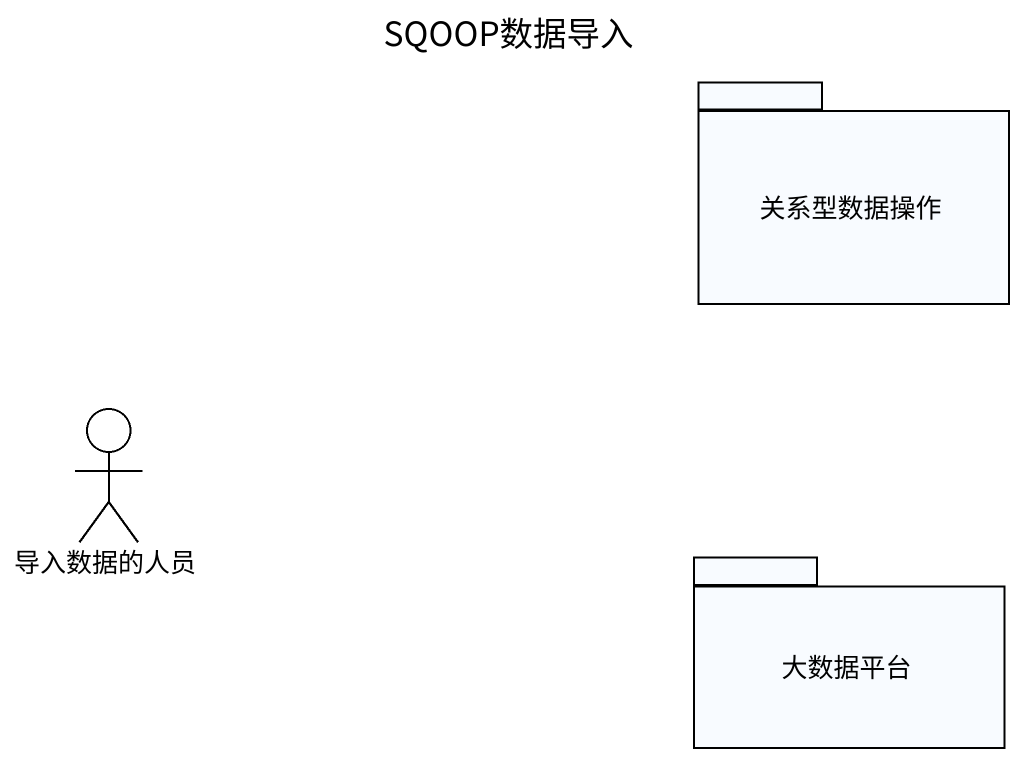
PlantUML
@startuml
title SQOOP数据导入
package 关系型数据操作 {
}
actor 导入数据的人员
package 大数据平台 {
}
@enduml
